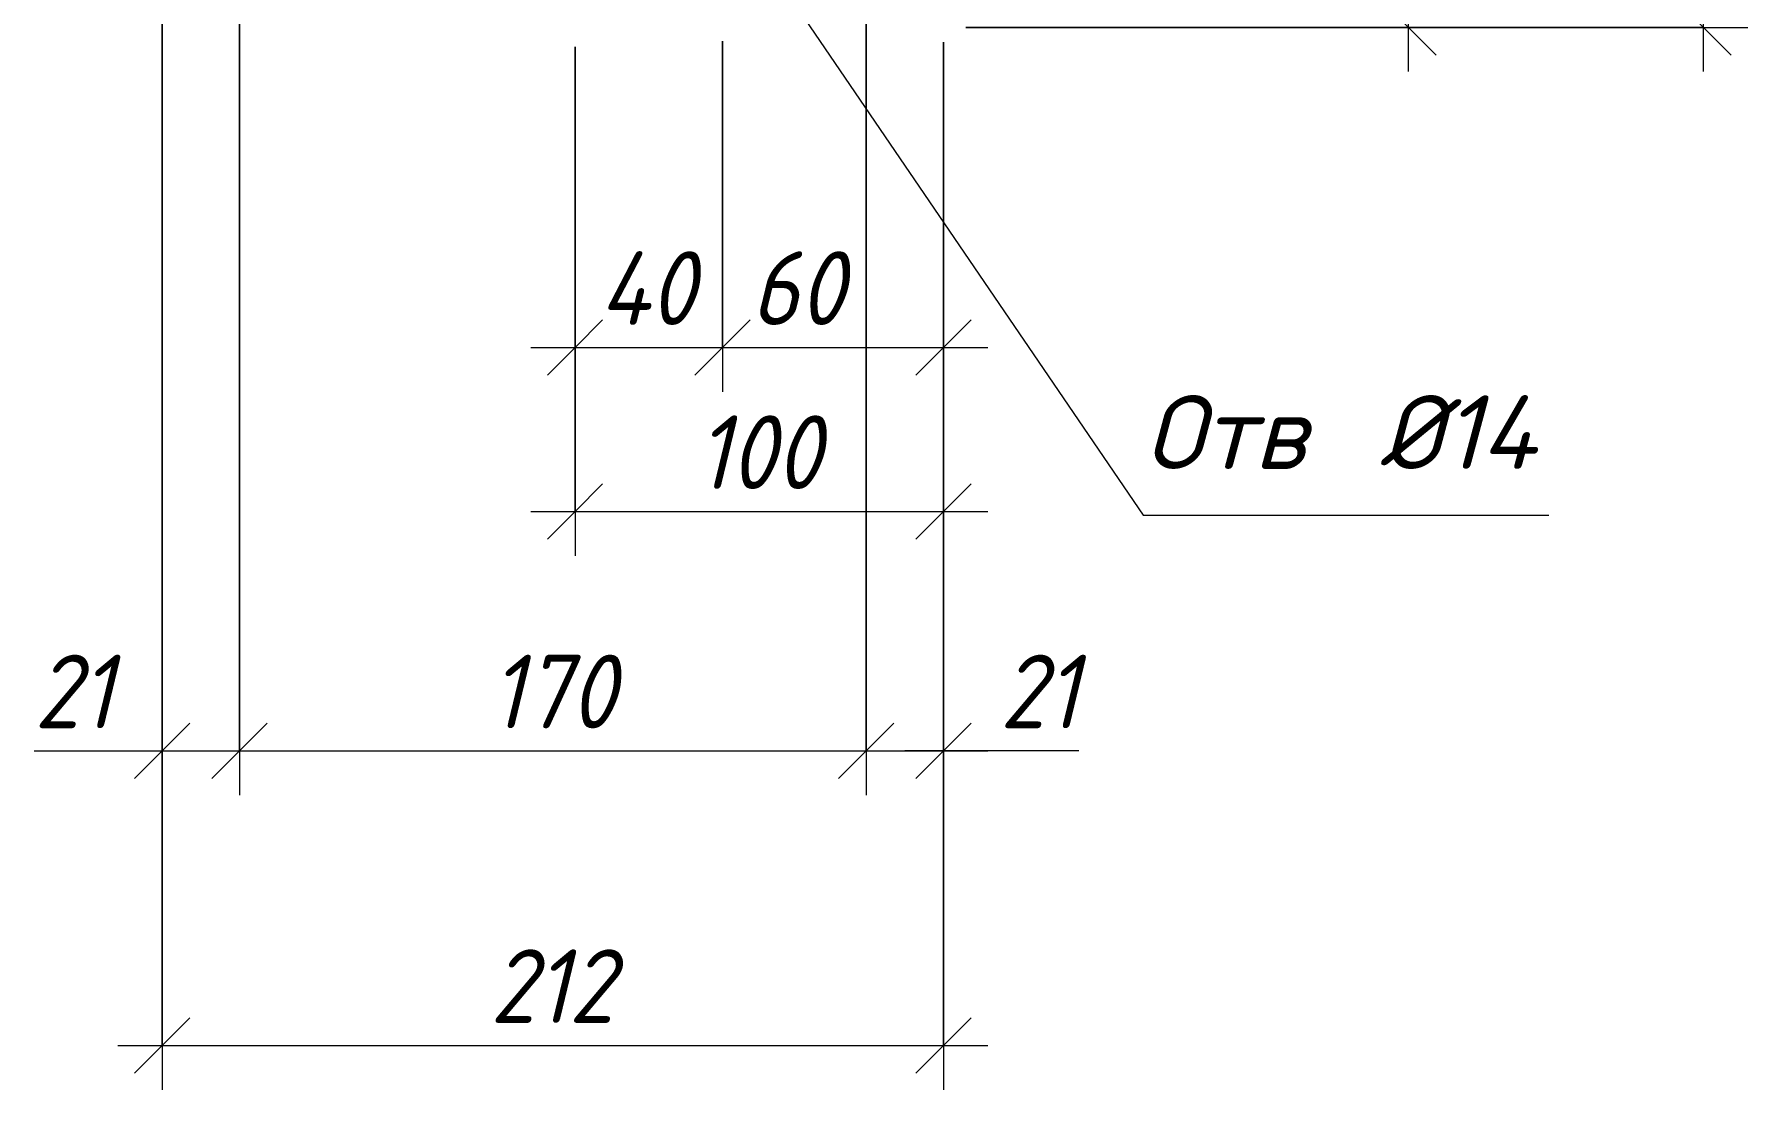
# Model space of a CAD drawing. Header units: millimetres. Extents: x 1525 to 46824, y -520 to 14115.
# Drawn here: x 30946.5 to 31411.3, y 2489.2 to 2775.8 of the extents above; entities that cross this region are included whole.
import ezdxf

# ---------------------------------------------------------------- set-up
doc = ezdxf.new("R2010")
doc.units = ezdxf.units.MM
for name, color, linetype, lineweight in [('A-ANNO-DIMS', 7, 'Continuous', 9), ('A-ANNO-DIMS-10', 7, 'Continuous', 9), ('A-ANNO-NOTE', 7, 'Continuous', 9)]:
    doc.layers.add(name, color=color, linetype=linetype, lineweight=lineweight)
doc.styles.add('ISOCPEUR_I_3', font='isocpeui.ttf', dxfattribs={"width": 0.9, "height": 20})
doc.styles.add('ISOCPEUR_I_5', font='isocpeui.ttf', dxfattribs={"height": 20})
doc.dimstyles.new('ISO-2_0_0_9К_СРЕДНИЙ_1', dxfattribs={"dimscale": 304.8, "dimtxt": 19.919624, "dimasz": 0.049213, "dimexe": 0.03937, "dimexo": 0, "dimgap": 0, "dimtad": 1, "dimdec": 0, "dimzin": 0, "dimdsep": 46, "dimtxsty": 'ISOCPEUR_I_3', "dimblk1": 'OBLIQUE', "dimblk2": 'OBLIQUE', "dimsah": 1, "dimcen": 0.09, "dimdle": 0.03937, "dimazin": 0, "dimtfac": 1, "dimtdec": 4, "dimtix": 1, "dimtmove": 0, "dimatfit": 3, "dimfxl": 1, "dimtvp": 1, "dimtolj": 1, "dimtzin": 0, "dimarcsym": 2})
doc.dimstyles.new('ISO-2_0_0_9К_СРЕДНИЙ_3', dxfattribs={"dimscale": 304.8, "dimtxt": 19.919624, "dimasz": 0.049213, "dimexe": 0.03937, "dimexo": 0, "dimgap": 0, "dimtad": 1, "dimdec": 0, "dimzin": 0, "dimdsep": 46, "dimtxsty": 'ISOCPEUR_I_3', "dimblk1": 'OBLIQUE', "dimblk2": 'OBLIQUE', "dimsah": 1, "dimcen": 0.09, "dimdle": 0.03937, "dimazin": 0, "dimtfac": 1, "dimtdec": 4, "dimtix": 1, "dimtmove": 1, "dimatfit": 3, "dimfxl": 1, "dimtvp": 1, "dimtolj": 1, "dimtzin": 0, "dimarcsym": 2})
doc.dimstyles.new('ISO-2_0_0_9К_СРЕДНИЙ_4', dxfattribs={"dimscale": 304.8, "dimtxt": 19.919624, "dimasz": 0.049213, "dimexe": 0.03937, "dimexo": 0, "dimgap": 0, "dimtad": 1, "dimdec": 0, "dimzin": 0, "dimdsep": 46, "dimtxsty": 'ISOCPEUR_I_3', "dimblk1": 'OBLIQUE', "dimblk2": 'OBLIQUE', "dimsah": 1, "dimcen": 0.09, "dimdle": 0.03937, "dimazin": 0, "dimtfac": 1, "dimtdec": 4, "dimtix": 1, "dimtmove": 2, "dimatfit": 3, "dimfxl": 1, "dimtvp": 1, "dimtolj": 1, "dimtzin": 0, "dimarcsym": 2})

# ---------------------------------------------------------------- blocks, each defined once
blk = doc.blocks.new('DIMBLOCK149-АР1_Фахверк из 2-х уголков Ф-11_ Ф-15_ Ф-18_ Ф-20_ Ф-26-Ф-29_2_Узлы 3 эт_')
at = {"layer": 'A-ANNO-DIMS-10'}
for p, q in [((30981.17, 2895.42), (30981.17, 2569.22)), ((30981.17, 2581.22), (30981.17, 2895.42)), ((31002.17, 2895.58), (31002.17, 2569.22)), ((31002.17, 2581.22), (31002.17, 2895.58)), ((30946.46, 2581.22), (30967.91, 2581.22)), ((30967.91, 2581.22), (30991.67, 2581.22)), ((30969.17, 2581.22), (31002.17, 2581.22))]:
    blk.add_line(p, q, dxfattribs=at)
at = {"layer": 'A-ANNO-DIMS-10', "lineweight": 20}
for p, q in [((30981.17, 2581.22), (30988.67, 2588.72)), ((31002.17, 2581.22), (31009.67, 2588.72)), ((30981.17, 2581.22), (30973.67, 2573.72)), ((31002.17, 2581.22), (30994.67, 2573.72))]:
    blk.add_line(p, q, dxfattribs=at)
at = {"layer": 'A-ANNO-DIMS-10', "color": 0, "insert": (30946.46, 2607.35), "char_height": 20, "width": 25.7423, "attachment_point": 1, "line_spacing_factor": 1.149209, "style": 'ISOCPEUR_I_3'}
blk.add_mtext('21', dxfattribs=at)
blk = doc.blocks.new('_Oblique')
at = {"color": 0, "linetype": 'ByBlock', "lineweight": -2}
blk.add_line((-0.5, -0.5), (0.5, 0.5), dxfattribs=at)
blk = doc.blocks.new('DIMBLOCK150-АР1_Фахверк из 2-х уголков Ф-11_ Ф-15_ Ф-18_ Ф-20_ Ф-26-Ф-29_2_Узлы 3 эт_')
at = {"layer": 'A-ANNO-DIMS-10'}
for p, q in [((31002.17, 2895.58), (31002.17, 2569.22)), ((31002.17, 2581.22), (31002.17, 2895.58)), ((31172.17, 2895.58), (31172.17, 2569.22)), ((31172.17, 2581.22), (31172.17, 2895.58)), ((31002.17, 2581.22), (31172.17, 2581.22))]:
    blk.add_line(p, q, dxfattribs=at)
at = {"layer": 'A-ANNO-DIMS-10', "lineweight": 20}
for p, q in [((31002.17, 2581.22), (31009.67, 2588.72)), ((31172.17, 2581.22), (31179.67, 2588.72)), ((31002.17, 2581.22), (30994.67, 2573.72)), ((31172.17, 2581.22), (31164.67, 2573.72))]:
    blk.add_line(p, q, dxfattribs=at)
at = {"layer": 'A-ANNO-DIMS-10', "color": 0, "insert": (31070.12, 2607.35), "char_height": 20, "width": 40.9118, "attachment_point": 1, "line_spacing_factor": 1.149209, "style": 'ISOCPEUR_I_3'}
blk.add_mtext('170', dxfattribs=at)
blk = doc.blocks.new('DIMBLOCK151-АР1_Фахверк из 2-х уголков Ф-11_ Ф-15_ Ф-18_ Ф-20_ Ф-26-Ф-29_2_Узлы 3 эт_')
at = {"layer": 'A-ANNO-DIMS-10'}
for p, q in [((31172.17, 2895.58), (31172.17, 2569.22)), ((31172.17, 2581.22), (31172.17, 2895.58)), ((31193.17, 2773.66), (31193.17, 2569.22)), ((31193.17, 2581.22), (31193.17, 2773.66)), ((31172.17, 2581.22), (31205.17, 2581.22)), ((31208.44, 2581.22), (31182.67, 2581.22)), ((31229.9, 2581.22), (31208.44, 2581.22))]:
    blk.add_line(p, q, dxfattribs=at)
at = {"layer": 'A-ANNO-DIMS-10', "lineweight": 20}
for p, q in [((31172.17, 2581.22), (31179.67, 2588.72)), ((31193.17, 2581.22), (31200.67, 2588.72)), ((31172.17, 2581.22), (31164.67, 2573.72)), ((31193.17, 2581.22), (31185.67, 2573.72))]:
    blk.add_line(p, q, dxfattribs=at)
at = {"layer": 'A-ANNO-DIMS-10', "color": 0, "insert": (31208.44, 2607.35), "char_height": 20, "width": 25.7423, "attachment_point": 1, "line_spacing_factor": 1.149209, "style": 'ISOCPEUR_I_3'}
blk.add_mtext('21', dxfattribs=at)
blk = doc.blocks.new('DIMBLOCK154-АР1_Фахверк из 2-х уголков Ф-11_ Ф-15_ Ф-18_ Ф-20_ Ф-26-Ф-29_2_Узлы 3 эт_')
at = {"layer": 'A-ANNO-DIMS-10'}
for p, q in [((31093.17, 2772.34), (31093.17, 2634.19)), ((31093.17, 2646.19), (31093.17, 2772.34)), ((31193.17, 2771.58), (31193.17, 2634.19)), ((31193.17, 2646.19), (31193.17, 2771.58)), ((31081.17, 2646.19), (31205.17, 2646.19))]:
    blk.add_line(p, q, dxfattribs=at)
at = {"layer": 'A-ANNO-DIMS-10', "lineweight": 20}
for p, q in [((31093.17, 2646.19), (31100.67, 2653.69)), ((31193.17, 2646.19), (31200.67, 2653.69)), ((31093.17, 2646.19), (31085.67, 2638.69)), ((31193.17, 2646.19), (31185.67, 2638.69))]:
    blk.add_line(p, q, dxfattribs=at)
at = {"layer": 'A-ANNO-DIMS-10', "color": 0, "insert": (31126.12, 2672.32), "char_height": 20, "width": 40.9118, "attachment_point": 1, "line_spacing_factor": 1.149209, "style": 'ISOCPEUR_I_3'}
blk.add_mtext('100', dxfattribs=at)
blk = doc.blocks.new('DIMBLOCK162-АР1_Фахверк из 2-х уголков Ф-11_ Ф-15_ Ф-18_ Ф-20_ Ф-26-Ф-29_2_Узлы 3 эт_')
at = {"layer": 'A-ANNO-DIMS-10', "lineweight": 20}
for p, q in [((31319.35, 2812.64), (31311.85, 2820.14)), ((31319.35, 2812.64), (31326.85, 2805.14)), ((31319.35, 2777.64), (31311.85, 2785.14)), ((31319.35, 2777.64), (31326.85, 2770.14))]:
    blk.add_line(p, q, dxfattribs=at)
at = {"layer": 'A-ANNO-DIMS-10'}
for p, q in [((31161.48, 2812.64), (31331.35, 2812.64)), ((31319.35, 2812.64), (31161.48, 2812.64)), ((31319.35, 2765.64), (31319.35, 2812.64)), ((31199.22, 2777.64), (31331.35, 2777.64)), ((31319.35, 2777.64), (31199.22, 2777.64))]:
    blk.add_line(p, q, dxfattribs=at)
at = {"layer": 'A-ANNO-DIMS-10', "color": 0, "insert": (31293.22, 2782.5), "char_height": 20, "width": 30.3391, "attachment_point": 1, "rotation": 90, "line_spacing_factor": 1.149209, "style": 'ISOCPEUR_I_3'}
blk.add_mtext('35', dxfattribs=at)
blk = doc.blocks.new('DIMBLOCK166-АР1_Фахверк из 2-х уголков Ф-11_ Ф-15_ Ф-18_ Ф-20_ Ф-26-Ф-29_2_Узлы 3 эт_')
at = {"layer": 'A-ANNO-DIMS-10'}
for p, q in [((31399.35, 2765.64), (31399.35, 2994.64)), ((31199.22, 2982.64), (31411.35, 2982.64)), ((31399.35, 2982.64), (31199.22, 2982.64)), ((31199.22, 2777.64), (31411.35, 2777.64)), ((31399.35, 2777.64), (31199.22, 2777.64))]:
    blk.add_line(p, q, dxfattribs=at)
at = {"layer": 'A-ANNO-DIMS-10', "lineweight": 20}
for p, q in [((31399.35, 2982.64), (31391.85, 2990.14)), ((31399.35, 2982.64), (31406.85, 2975.14)), ((31399.35, 2777.64), (31391.85, 2785.14)), ((31399.35, 2777.64), (31406.85, 2770.14))]:
    blk.add_line(p, q, dxfattribs=at)
at = {"layer": 'A-ANNO-DIMS-10', "color": 0, "insert": (31373.22, 2861.17), "char_height": 20, "width": 45.5087, "attachment_point": 1, "rotation": 90, "line_spacing_factor": 1.149209, "style": 'ISOCPEUR_I_3'}
blk.add_mtext('205', dxfattribs=at)
blk = doc.blocks.new('DIMBLOCK167-АР1_Фахверк из 2-х уголков Ф-11_ Ф-15_ Ф-18_ Ф-20_ Ф-26-Ф-29_2_Узлы 3 эт_')
at = {"layer": 'A-ANNO-DIMS-10'}
for p, q in [((31093.17, 2771.58), (31093.17, 2678.73)), ((31093.17, 2690.73), (31093.17, 2771.58)), ((31133.17, 2773.94), (31133.17, 2678.73)), ((31133.17, 2690.73), (31133.17, 2773.94)), ((31081.17, 2690.73), (31133.17, 2690.73))]:
    blk.add_line(p, q, dxfattribs=at)
at = {"layer": 'A-ANNO-DIMS-10', "lineweight": 20}
for p, q in [((31093.17, 2690.73), (31100.67, 2698.23)), ((31133.17, 2690.73), (31140.67, 2698.23)), ((31093.17, 2690.73), (31085.67, 2683.23)), ((31133.17, 2690.73), (31125.67, 2683.23))]:
    blk.add_line(p, q, dxfattribs=at)
at = {"layer": 'A-ANNO-DIMS-10', "color": 0, "insert": (31099.76, 2716.86), "char_height": 20, "width": 32.1779, "attachment_point": 1, "line_spacing_factor": 1.149209, "style": 'ISOCPEUR_I_3'}
blk.add_mtext('40', dxfattribs=at)
blk = doc.blocks.new('DIMBLOCK168-АР1_Фахверк из 2-х уголков Ф-11_ Ф-15_ Ф-18_ Ф-20_ Ф-26-Ф-29_2_Узлы 3 эт_')
at = {"layer": 'A-ANNO-DIMS-10'}
for p, q in [((31133.17, 2773.94), (31133.17, 2678.73)), ((31133.17, 2690.73), (31133.17, 2773.94)), ((31193.17, 2771.58), (31193.17, 2678.73)), ((31193.17, 2690.73), (31193.17, 2771.58)), ((31133.17, 2690.73), (31205.17, 2690.73))]:
    blk.add_line(p, q, dxfattribs=at)
at = {"layer": 'A-ANNO-DIMS-10', "lineweight": 20}
for p, q in [((31133.17, 2690.73), (31140.67, 2698.23)), ((31193.17, 2690.73), (31200.67, 2698.23)), ((31133.17, 2690.73), (31125.67, 2683.23)), ((31193.17, 2690.73), (31185.67, 2683.23))]:
    blk.add_line(p, q, dxfattribs=at)
at = {"layer": 'A-ANNO-DIMS-10', "color": 0, "insert": (31140.77, 2716.86), "char_height": 20, "width": 30.3391, "attachment_point": 1, "line_spacing_factor": 1.149209, "style": 'ISOCPEUR_I_3'}
blk.add_mtext('60', dxfattribs=at)
blk = doc.blocks.new('DIMBLOCK169-АР1_Фахверк из 2-х уголков Ф-11_ Ф-15_ Ф-18_ Ф-20_ Ф-26-Ф-29_2_Узлы 3 эт_')
at = {"layer": 'A-ANNO-DIMS-10'}
for p, q in [((30981.17, 2895.42), (30981.17, 2489.22)), ((30981.17, 2501.22), (30981.17, 2895.42)), ((31193.17, 2766.94), (31193.17, 2489.22)), ((31193.17, 2501.22), (31193.17, 2766.94)), ((30969.17, 2501.22), (31205.17, 2501.22))]:
    blk.add_line(p, q, dxfattribs=at)
at = {"layer": 'A-ANNO-DIMS-10', "lineweight": 20}
for p, q in [((30981.17, 2501.22), (30988.67, 2508.72)), ((31193.17, 2501.22), (31200.67, 2508.72)), ((30981.17, 2501.22), (30973.67, 2493.72)), ((31193.17, 2501.22), (31185.67, 2493.72))]:
    blk.add_line(p, q, dxfattribs=at)
at = {"layer": 'A-ANNO-DIMS-10', "color": 0, "insert": (31070.12, 2527.35), "char_height": 20, "width": 40.9118, "attachment_point": 1, "line_spacing_factor": 1.149209, "style": 'ISOCPEUR_I_3'}
blk.add_mtext('212', dxfattribs=at)
blk = doc.blocks.new('_AT__Текстовая выноска 2_0 - _AT__Текстовая выноска 2_0-30620702-АР1_Фахверк из 2-х уголков Ф-11_ Ф-15_ Ф-18_ Ф-20_ Ф-26-Ф-29_2_Узлы 3 эт_')
at = {"layer": 'A-ANNO-NOTE'}
blk.add_line((0, 0), (11, 0), dxfattribs=at)

msp = doc.modelspace()

# ---------------------------------------------------------------- linework, layer by layer
at = {"layer": 'A-ANNO-NOTE'}
msp.add_line((31133.21769, 2812.75395), (31247.34036, 2645.2407), dxfattribs=at)

# ---------------------------------------------------------------- block references
at = {"layer": 'A-ANNO-NOTE', "xscale": 10, "yscale": 10, "zscale": 10}
msp.add_blockref('_AT__Текстовая выноска 2_0 - _AT__Текстовая выноска 2_0-30620702-АР1_Фахверк из 2-х уголков Ф-11_ Ф-15_ Ф-18_ Ф-20_ Ф-26-Ф-29_2_Узлы 3 эт_', (31247.34036, 2645.2407), dxfattribs=at)

# ---------------------------------------------------------------- texts
at = {"layer": 'A-ANNO-NOTE', "char_height": 20, "attachment_point": 1, "style": 'ISOCPEUR_I_5'}
for s, insert, width in [('Отв', (31247.75054, 2677.76751), 61.7299375), (' Ø14', (31298.68283, 2677.76751), 74.5569375)]:
    msp.add_mtext(s, dxfattribs=dict(at, insert=insert, width=width))

# ---------------------------------------------------------------- dimensions: what is measured, and where the dimension line sits
at = {"layer": 'A-ANNO-DIMS'}
for base, p2, override, picture, middle in [((31399.34649, 2982.63633), (31199.22451, 2982.63633), {"dimpost": '<>', "dimfxl": 205}, 'DIMBLOCK166-АР1_Фахверк из 2-х уголков Ф-11_ Ф-15_ Ф-18_ Ф-20_ Ф-26-Ф-29_2_Узлы 3 эт_', (31389.34649, 2880.13633)), ((31319.34649, 2812.63633), (31161.47821, 2812.63633), {"dimpost": '<>', "dimfxl": 51.476043}, 'DIMBLOCK162-АР1_Фахверк из 2-х уголков Ф-11_ Ф-15_ Ф-18_ Ф-20_ Ф-26-Ф-29_2_Узлы 3 эт_', (31309.34649, 2795.13633))]:
    dim = msp.add_linear_dim(base=base, p1=(31199.22451, 2777.63633), p2=p2, angle=90, dimstyle='ISO-2_0_0_9К_СРЕДНИЙ_1', override=override, dxfattribs=at)
    dim.commit()
    dim.dimension.update_dxf_attribs({"geometry": picture, "text_midpoint": middle})
for base, p1, p2, dimstyle, override, picture, middle in [((31002.16739, 2581.22387), (30981.16739, 2895.4215), (31002.16739, 2895.57921), 'ISO-2_0_0_9К_СРЕДНИЙ_3', {"dimpost": '<>', "dimfxl": 21.000592}, 'DIMBLOCK149-АР1_Фахверк из 2-х уголков Ф-11_ Ф-15_ Ф-18_ Ф-20_ Ф-26-Ф-29_2_Узлы 3 эт_', (30959.33366, 2594.01965)), ((31193.16739, 2581.22387), (31172.16739, 2895.57921), (31193.16739, 2773.65802), 'ISO-2_0_0_9К_СРЕДНИЙ_3', {"dimpost": '<>', "dimfxl": 123.716516}, 'DIMBLOCK151-АР1_Фахверк из 2-х уголков Ф-11_ Ф-15_ Ф-18_ Ф-20_ Ф-26-Ф-29_2_Узлы 3 эт_', (31221.31438, 2594.01965)), ((31193.16739, 2690.72922), (31133.16739, 2773.94094), (31193.16739, 2771.57921), 'ISO-2_0_0_9К_СРЕДНИЙ_4', {"dimpost": '<>', "dimfxl": 60.046463}, 'DIMBLOCK168-АР1_Фахверк из 2-х уголков Ф-11_ Ф-15_ Ф-18_ Ф-20_ Ф-26-Ф-29_2_Узлы 3 эт_', (31155.93818, 2703.525))]:
    dim = msp.add_linear_dim(base=base, p1=p1, p2=p2, dimstyle=dimstyle, override=override, dxfattribs=at)
    dim.commit()
    dim.dimension.update_dxf_attribs({"geometry": picture, "text_midpoint": middle, "dimtype": 160})
for base, p1, p2, override, picture, middle in [((31193.16739, 2501.22387), (30981.16739, 2895.4215), (31193.16739, 2766.94094), {"dimpost": '<>', "dimfxl": 247.893637}, 'DIMBLOCK169-АР1_Фахверк из 2-х уголков Ф-11_ Ф-15_ Ф-18_ Ф-20_ Ф-26-Ф-29_2_Узлы 3 эт_', (31087.16739, 2511.22387)), ((31172.16739, 2581.22387), (31002.16739, 2895.57921), (31172.16739, 2895.57921), {"dimpost": '<>', "dimfxl": 170}, 'DIMBLOCK150-АР1_Фахверк из 2-х уголков Ф-11_ Ф-15_ Ф-18_ Ф-20_ Ф-26-Ф-29_2_Узлы 3 эт_', (31087.16739, 2591.35266)), ((31133.16739, 2690.72922), (31093.16739, 2771.57921), (31133.16739, 2773.94094), {"dimpost": '<>', "dimfxl": 40.069661}, 'DIMBLOCK167-АР1_Фахверк из 2-х уголков Ф-11_ Ф-15_ Ф-18_ Ф-20_ Ф-26-Ф-29_2_Узлы 3 эт_', (31113.16739, 2700.72922)), ((31193.16739, 2646.18723), (31093.16739, 2772.3378), (31193.16739, 2771.57921), {"dimpost": '<>', "dimfxl": 100.002877}, 'DIMBLOCK154-АР1_Фахверк из 2-х уголков Ф-11_ Ф-15_ Ф-18_ Ф-20_ Ф-26-Ф-29_2_Узлы 3 эт_', (31143.16739, 2656.18723))]:
    dim = msp.add_linear_dim(base=base, p1=p1, p2=p2, dimstyle='ISO-2_0_0_9К_СРЕДНИЙ_1', override=override, dxfattribs=at)
    dim.commit()
    dim.dimension.update_dxf_attribs({"geometry": picture, "text_midpoint": middle})

doc.saveas('drawing.dxf')
